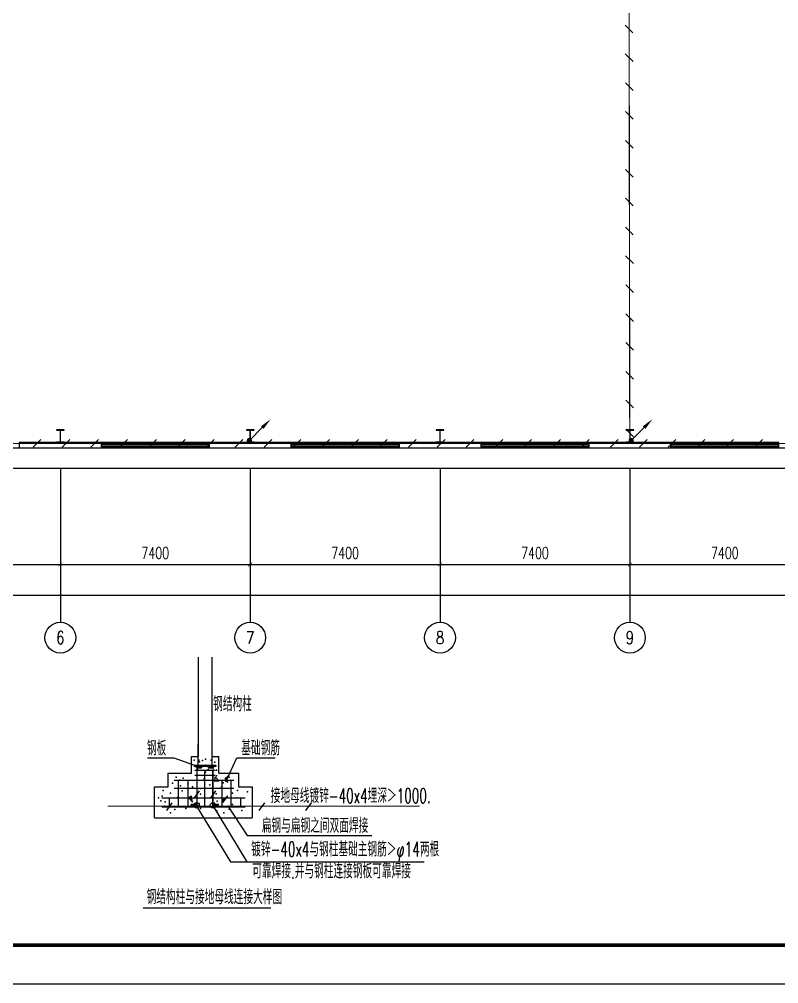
# Model space of a CAD drawing. Extents: x 1751103 to 2598738, y -609732 to 659428.
# Drawn here: x 2143248 to 2172848, y -260180 to -222593 of the extents above; entities that cross this region are included whole.
import ezdxf
from ezdxf.enums import TextEntityAlignment as Align

# ---------------------------------------------------------------- set-up
doc = ezdxf.new("R2010")
doc.units = 0
doc.header["$LTSCALE"] = 1000
doc.header["$MEASUREMENT"] = 0
doc.linetypes.add('ACAD_ISO10W100', pattern=[18.5, 12, -3, 0.5, -3])
doc.linetypes.add('CENTER2', pattern=[1.14, 0.75, -0.13, 0.13, -0.13])
doc.layers.get('0').update_dxf_attribs({"linetype": 'CONTINUOUS'})
doc.layers.get('DEFPOINTS').update_dxf_attribs({"linetype": 'CONTINUOUS'})
for name, color, linetype in [('AXIS', 3, 'CONTINUOUS'), ('AXIS_TEXT', 7, 'CONTINUOUS'), ('COLUMN', 99, 'CONTINUOUS'), ('GROUND', 2, 'CONTINUOUS'), ('LWIRE', 4, 'CONTINUOUS'), ('PUB_DIM', 3, 'CONTINUOUS'), ('PUB_TEXT', 7, 'CONTINUOUS'), ('PUB_TITLE', 4, 'CONTINUOUS'), ('SHTLN', 4, 'CONTINUOUS'), ('WALL', 9, 'CONTINUOUS'), ('WINDOW', 99, 'CONTINUOUS'), ('WIRE-接地', 4, 'CONTINUOUS')]:
    doc.layers.add(name, color=color, linetype=linetype)
doc.styles.add('_TCH_AXIS', font='COMPLEX', dxfattribs={"bigfont": 'GBCBIG'})
doc.styles.add('COMPLEX', font='COMPLEX')
doc.styles.add('DIM_FONT', font='SIMPLEX', dxfattribs={"width": 0.7, "bigfont": 'GBCBIG'})
doc.styles.get("Standard").update_dxf_attribs({"font": 'gbenor.shx', "bigfont": 'gbcbig.shx'})
doc.styles.add('STY53', font='COMPLEX', dxfattribs={"width": 0.6, "bigfont": 'HZTXT'})
doc.dimstyles.new('DIMN150', dxfattribs={"dimscale": 1.5, "dimtxt": 300, "dimasz": 100, "dimexe": 250, "dimexo": 300, "dimgap": 150, "dimtad": 1, "dimdec": 0, "dimzin": 0, "dimtxsty": 'DIM_FONT', "dimblk": 'ARCHTICK', "dimcen": 0.09, "dimclrt": 7, "dimazin": 3, "dimtfac": 1, "dimtdec": 0, "dimtix": 1, "dimtmove": 0, "dimatfit": 3, "dimtolj": 1, "dimtzin": 0})

# ---------------------------------------------------------------- blocks, each defined once
blk = doc.blocks.new('$WINLIB2D$00000001')
for p, q in [((-0.5, 0.5), (0.5, 0.5)), ((-0.5, 0.5), (-0.5, -0.5)), ((0.5, -0.5), (0.5, 0.5)), ((0.5, 0.1667), (-0.5, 0.1667)), ((0.5, -0.1667), (-0.5, -0.1667)), ((-0.5, -0.5), (0.5, -0.5))]:
    blk.add_line(p, q)
blk = doc.blocks.new('_AXISO')
blk.add_circle((0, 0), 0.5)
at = {"layer": 'AXIS_TEXT', "style": 'COMPLEX', "width": 1.041667}
blk.add_attdef('A', text='', height=0.56, dxfattribs=at).set_placement((-0.25, -0.28), (0.25, -0.28), align=Align.FIT)
blk = doc.blocks.new('_ARCHTICK')
at = {"color": 0, "linetype": 'BYBLOCK', "const_width": 0.15}
blk.add_lwpolyline([(-0.5, -0.5), (0.5, 0.5)], dxfattribs=at)
blk = doc.blocks.new('*D46')
at = {"layer": 'AXIS', "color": 0}
for p, q in [((2107648, 43042), (2107648, 38167)), ((2315248, 43042), (2315248, 38167)), ((2107648, 38542), (2315248, 38542))]:
    blk.add_line(p, q, dxfattribs=at)
at = {"layer": 'DEFPOINTS', "color": 0}
for p in [(2107648, 43492), (2315248, 43492), (2315248, 38542)]:
    blk.add_point(p, dxfattribs=at)
at = {"layer": 'AXIS', "color": 0, "xscale": 150, "yscale": 150, "zscale": 150, "rotation": 180}
blk.add_blockref('_ARCHTICK', (2107648, 38542), dxfattribs=at)
at = {"layer": 'AXIS', "color": 0, "xscale": 150, "yscale": 150, "zscale": 150}
blk.add_blockref('_ARCHTICK', (2315248, 38542), dxfattribs=at)
at = {"layer": 'AXIS', "color": 7, "insert": (2211448, 38992), "char_height": 450, "attachment_point": 5, "style": 'DIM_FONT'}
blk.add_mtext('\\A1;207600', dxfattribs=at)
blk = doc.blocks.new('*D52')
at = {"layer": 'AXIS', "color": 0}
for p, q in [((2137448, 43042), (2137448, 39367)), ((2144848, 43042), (2144848, 39367)), ((2137448, 39742), (2144848, 39742))]:
    blk.add_line(p, q, dxfattribs=at)
at = {"layer": 'DEFPOINTS', "color": 0}
for p in [(2137448, 43492), (2144848, 43492), (2144848, 39742)]:
    blk.add_point(p, dxfattribs=at)
at = {"layer": 'AXIS', "color": 0, "xscale": 150, "yscale": 150, "zscale": 150, "rotation": 180}
blk.add_blockref('_ARCHTICK', (2137448, 39742), dxfattribs=at)
at = {"layer": 'AXIS', "color": 0, "xscale": 150, "yscale": 150, "zscale": 150}
blk.add_blockref('_ARCHTICK', (2144848, 39742), dxfattribs=at)
at = {"layer": 'AXIS', "color": 7, "insert": (2141148, 40192), "char_height": 450, "attachment_point": 5, "style": 'DIM_FONT'}
blk.add_mtext('\\A1;7400', dxfattribs=at)
blk = doc.blocks.new('*D53')
at = {"layer": 'AXIS', "color": 0}
for p, q in [((2144848, 43042), (2144848, 39367)), ((2152248, 43042), (2152248, 39367)), ((2144848, 39742), (2152248, 39742))]:
    blk.add_line(p, q, dxfattribs=at)
at = {"layer": 'DEFPOINTS', "color": 0}
for p in [(2144848, 43492), (2152248, 43492), (2152248, 39742)]:
    blk.add_point(p, dxfattribs=at)
at = {"layer": 'AXIS', "color": 0, "xscale": 150, "yscale": 150, "zscale": 150, "rotation": 180}
blk.add_blockref('_ARCHTICK', (2144848, 39742), dxfattribs=at)
at = {"layer": 'AXIS', "color": 0, "xscale": 150, "yscale": 150, "zscale": 150}
blk.add_blockref('_ARCHTICK', (2152248, 39742), dxfattribs=at)
at = {"layer": 'AXIS', "color": 7, "insert": (2148548, 40192), "char_height": 450, "attachment_point": 5, "style": 'DIM_FONT'}
blk.add_mtext('\\A1;7400', dxfattribs=at)
blk = doc.blocks.new('*D54')
at = {"layer": 'AXIS', "color": 0}
for p, q in [((2152248, 43042), (2152248, 39367)), ((2159648, 43042), (2159648, 39367)), ((2152248, 39742), (2159648, 39742))]:
    blk.add_line(p, q, dxfattribs=at)
at = {"layer": 'DEFPOINTS', "color": 0}
for p in [(2152248, 43492), (2159648, 43492), (2159648, 39742)]:
    blk.add_point(p, dxfattribs=at)
at = {"layer": 'AXIS', "color": 0, "xscale": 150, "yscale": 150, "zscale": 150, "rotation": 180}
blk.add_blockref('_ARCHTICK', (2152248, 39742), dxfattribs=at)
at = {"layer": 'AXIS', "color": 0, "xscale": 150, "yscale": 150, "zscale": 150}
blk.add_blockref('_ARCHTICK', (2159648, 39742), dxfattribs=at)
at = {"layer": 'AXIS', "color": 7, "insert": (2155948, 40192), "char_height": 450, "attachment_point": 5, "style": 'DIM_FONT'}
blk.add_mtext('\\A1;7400', dxfattribs=at)
blk = doc.blocks.new('*D55')
at = {"layer": 'AXIS', "color": 0}
for p, q in [((2159648, 43042), (2159648, 39367)), ((2167048, 43042), (2167048, 39367)), ((2159648, 39742), (2167048, 39742))]:
    blk.add_line(p, q, dxfattribs=at)
at = {"layer": 'DEFPOINTS', "color": 0}
for p in [(2159648, 43492), (2167048, 43492), (2167048, 39742)]:
    blk.add_point(p, dxfattribs=at)
at = {"layer": 'AXIS', "color": 0, "xscale": 150, "yscale": 150, "zscale": 150, "rotation": 180}
blk.add_blockref('_ARCHTICK', (2159648, 39742), dxfattribs=at)
at = {"layer": 'AXIS', "color": 0, "xscale": 150, "yscale": 150, "zscale": 150}
blk.add_blockref('_ARCHTICK', (2167048, 39742), dxfattribs=at)
at = {"layer": 'AXIS', "color": 7, "insert": (2163348, 40192), "char_height": 450, "attachment_point": 5, "style": 'DIM_FONT'}
blk.add_mtext('\\A1;7400', dxfattribs=at)
blk = doc.blocks.new('*D56')
at = {"layer": 'AXIS', "color": 0}
for p, q in [((2167048, 43042), (2167048, 39367)), ((2174448, 43042), (2174448, 39367)), ((2167048, 39742), (2174448, 39742))]:
    blk.add_line(p, q, dxfattribs=at)
at = {"layer": 'DEFPOINTS', "color": 0}
for p in [(2167048, 43492), (2174448, 43492), (2174448, 39742)]:
    blk.add_point(p, dxfattribs=at)
at = {"layer": 'AXIS', "color": 0, "xscale": 150, "yscale": 150, "zscale": 150, "rotation": 180}
blk.add_blockref('_ARCHTICK', (2167048, 39742), dxfattribs=at)
at = {"layer": 'AXIS', "color": 0, "xscale": 150, "yscale": 150, "zscale": 150}
blk.add_blockref('_ARCHTICK', (2174448, 39742), dxfattribs=at)
at = {"layer": 'AXIS', "color": 7, "insert": (2170748, 40192), "char_height": 450, "attachment_point": 5, "style": 'DIM_FONT'}
blk.add_mtext('\\A1;7400', dxfattribs=at)
blk = doc.blocks.new('$TELECSYS$00000008')
blk.add_line((0.4, 0.4), (-0.4, -0.4))
blk = doc.blocks.new('$TELECSYS$00000079')
for p, q in [((0.7, 0.7), (0, 0)), ((0.104, 0.104), (0.104, 0.104)), ((-0.104, -0.104), (-0.104, -0.104))]:
    blk.add_line(p, q)
at = {"const_width": 0.142}
blk.add_lwpolyline([(-0.071, 0, 1), (0.071, 0, 1)], format="xyb", close=True, dxfattribs=at)
blk.add_solid([(0.63, 0.77), (0.77, 0.63), (1.15, 1.15)])
at = {"width": 0.8, "flags": 9}
blk.add_attdef('A', (0, 0), '', height=0.00002, dxfattribs=at)
blk = doc.blocks.new('W2')
at = {"layer": 'AXIS', "color": 8}
for p, q in [((2144847.9, 43491.5), (2144847.9, 37491.5)), ((2152247.9, 43491.5), (2152247.9, 37491.5)), ((2159647.9, 43491.5), (2159647.9, 37491.5)), ((2167047.9, 43491.5), (2167047.9, 37491.5))]:
    blk.add_line(p, q, dxfattribs=at)
at = {"layer": 'COLUMN', "color": 8}
for p, q in [((2144997.9, 44991.5), (2144697.9, 44991.5)), ((2144697.9, 44991.5), (2144697.9, 44973.5)), ((2144697.9, 44973.5), (2144837.9, 44973.5)), ((2144837.9, 44973.5), (2144842.9, 44968.5)), ((2144842.9, 44968.5), (2144842.9, 44514.5)), ((2144852.9, 44968.5), (2144857.9, 44973.5)), ((2144852.9, 44514.5), (2144852.9, 44968.5)), ((2144857.9, 44973.5), (2144997.9, 44973.5)), ((2144997.9, 44973.5), (2144997.9, 44991.5)), ((2152397.9, 44991.5), (2152097.9, 44991.5)), ((2152097.9, 44991.5), (2152097.9, 44973.5)), ((2152097.9, 44973.5), (2152237.9, 44973.5)), ((2152237.9, 44973.5), (2152242.9, 44968.5)), ((2152242.9, 44968.5), (2152242.9, 44514.5)), ((2152252.9, 44968.5), (2152257.9, 44973.5)), ((2152252.9, 44514.5), (2152252.9, 44968.5)), ((2152257.9, 44973.5), (2152397.9, 44973.5)), ((2152397.9, 44973.5), (2152397.9, 44991.5)), ((2159797.9, 44991.5), (2159497.9, 44991.5)), ((2159497.9, 44991.5), (2159497.9, 44973.5)), ((2159497.9, 44973.5), (2159637.9, 44973.5)), ((2159637.9, 44973.5), (2159642.9, 44968.5)), ((2159642.9, 44968.5), (2159642.9, 44514.5)), ((2159652.9, 44968.5), (2159657.9, 44973.5)), ((2159652.9, 44514.5), (2159652.9, 44968.5)), ((2159657.9, 44973.5), (2159797.9, 44973.5)), ((2159797.9, 44973.5), (2159797.9, 44991.5)), ((2167197.9, 44991.5), (2166897.9, 44991.5)), ((2166897.9, 44991.5), (2166897.9, 44973.5)), ((2166897.9, 44973.5), (2167037.9, 44973.5)), ((2167037.9, 44973.5), (2167042.9, 44968.5)), ((2167042.9, 44968.5), (2167042.9, 44514.5)), ((2167052.9, 44968.5), (2167057.9, 44973.5)), ((2167052.9, 44514.5), (2167052.9, 44968.5)), ((2167057.9, 44973.5), (2167197.9, 44973.5)), ((2167197.9, 44973.5), (2167197.9, 44991.5)), ((2144837.9, 44509.5), (2144697.9, 44509.5)), ((2144697.9, 44509.5), (2144697.9, 44491.5)), ((2144697.9, 44491.5), (2144997.9, 44491.5)), ((2144842.9, 44514.5), (2144837.9, 44509.5)), ((2144857.9, 44509.5), (2144852.9, 44514.5)), ((2144997.9, 44509.5), (2144857.9, 44509.5)), ((2144997.9, 44491.5), (2144997.9, 44509.5)), ((2152237.9, 44509.5), (2152097.9, 44509.5)), ((2152097.9, 44509.5), (2152097.9, 44491.5)), ((2152097.9, 44491.5), (2152397.9, 44491.5)), ((2152242.9, 44514.5), (2152237.9, 44509.5)), ((2152257.9, 44509.5), (2152252.9, 44514.5)), ((2152397.9, 44509.5), (2152257.9, 44509.5)), ((2152397.9, 44491.5), (2152397.9, 44509.5)), ((2159637.9, 44509.5), (2159497.9, 44509.5)), ((2159497.9, 44509.5), (2159497.9, 44491.5)), ((2159497.9, 44491.5), (2159797.9, 44491.5)), ((2159642.9, 44514.5), (2159637.9, 44509.5)), ((2159657.9, 44509.5), (2159652.9, 44514.5)), ((2159797.9, 44509.5), (2159657.9, 44509.5)), ((2159797.9, 44491.5), (2159797.9, 44509.5)), ((2167037.9, 44509.5), (2166897.9, 44509.5)), ((2166897.9, 44509.5), (2166897.9, 44491.5)), ((2166897.9, 44491.5), (2167197.9, 44491.5)), ((2167042.9, 44514.5), (2167037.9, 44509.5)), ((2167057.9, 44509.5), (2167052.9, 44514.5)), ((2167197.9, 44509.5), (2167057.9, 44509.5)), ((2167197.9, 44491.5), (2167197.9, 44509.5))]:
    blk.add_line(p, q, dxfattribs=at)
at = {"layer": 'GROUND', "color": 8}
for p, q in [((2121747.9, 44291.5), (2197547.9, 44291.5)), ((2121747.9, 43491.5), (2197547.9, 43491.5))]:
    blk.add_line(p, q, dxfattribs=at)
at = {"layer": 'WALL', "color": 8}
for p, q in [((2144697.9, 44491.5), (2143247.9, 44491.5)), ((2143247.9, 44491.5), (2143247.9, 44291.5)), ((2146447.9, 44491.5), (2144997.9, 44491.5)), ((2146447.9, 44291.5), (2146447.9, 44491.5)), ((2152097.9, 44491.5), (2150647.9, 44491.5)), ((2150647.9, 44491.5), (2150647.9, 44291.5)), ((2153847.9, 44491.5), (2152397.9, 44491.5)), ((2153847.9, 44291.5), (2153847.9, 44491.5)), ((2159497.9, 44491.5), (2158047.9, 44491.5)), ((2158047.9, 44491.5), (2158047.9, 44291.5)), ((2161247.9, 44491.5), (2159797.9, 44491.5)), ((2161247.9, 44291.5), (2161247.9, 44491.5)), ((2166897.9, 44491.5), (2165447.9, 44491.5)), ((2165447.9, 44491.5), (2165447.9, 44291.5)), ((2168647.9, 44491.5), (2167197.9, 44491.5)), ((2168647.9, 44291.5), (2168647.9, 44491.5)), ((2143247.9, 44291.5), (2144847.9, 44291.5)), ((2144847.9, 44291.5), (2146447.9, 44291.5)), ((2150647.9, 44291.5), (2152247.9, 44291.5)), ((2152247.9, 44291.5), (2153847.9, 44291.5)), ((2158047.9, 44291.5), (2159647.9, 44291.5)), ((2159647.9, 44291.5), (2161247.9, 44291.5)), ((2165447.9, 44291.5), (2167047.9, 44291.5)), ((2167047.9, 44291.5), (2168647.9, 44291.5))]:
    blk.add_line(p, q, dxfattribs=at)
at = {"layer": 'AXIS', "color": 8}
ref = blk.add_blockref('_AXISO', (2144847.9, 36891.5), dxfattribs=dict(at, xscale=1200, yscale=1200, zscale=1200))
ref.add_attrib('A', '6', dxfattribs={"layer": 'AXIS_TEXT', "color": 8, "height": 506.1, "style": '_TCH_AXIS', "width": 0.928571}).set_placement((2144691.2, 36638.5), (2145004.5, 36638.5), align=Align.FIT)
ref = blk.add_blockref('_AXISO', (2152247.9, 36891.5), dxfattribs=dict(at, xscale=1200, yscale=1200, zscale=1200))
ref.add_attrib('A', '7', dxfattribs={"layer": 'AXIS_TEXT', "color": 8, "height": 493.2, "style": '_TCH_AXIS'}).set_placement((2152083.5, 36644.9), (2152412.3, 36644.9), align=Align.FIT)
ref = blk.add_blockref('_AXISO', (2159647.9, 36891.5), dxfattribs=dict(at, xscale=1200, yscale=1200, zscale=1200))
ref.add_attrib('A', '8', dxfattribs={"layer": 'AXIS_TEXT', "color": 8, "height": 493.2, "style": '_TCH_AXIS'}).set_placement((2159483.5, 36644.9), (2159812.3, 36644.9), align=Align.FIT)
ref = blk.add_blockref('_AXISO', (2167047.9, 36891.5), dxfattribs=dict(at, xscale=1200, yscale=1200, zscale=1200))
ref.add_attrib('A', '9', dxfattribs={"layer": 'AXIS_TEXT', "color": 8, "height": 506.1, "style": '_TCH_AXIS', "width": 0.928571}).set_placement((2166891.2, 36638.5), (2167204.5, 36638.5), align=Align.FIT)
at = {"layer": 'WINDOW', "color": 8, "xscale": 4200, "zscale": 4200, "rotation": 180}
for p, yscale in [((2148547.9, 44391.5), -200), ((2155947.9, 44391.5), 200), ((2163347.9, 44391.5), 200), ((2170747.9, 44391.5), 200)]:
    blk.add_blockref('$WINLIB2D$00000001', p, dxfattribs=dict(at, yscale=yscale))
at = {"layer": 'AXIS', "color": 8}
for p1, p2, distance, picture, middle in [((2107647.9, 43491.5), (2315247.9, 43491.5), -4950, '*D46', (2211447.9, 38991.5)), ((2137447.9, 43491.5), (2144847.9, 43491.5), -3750, '*D52', (2141147.9, 40191.5)), ((2144847.9, 43491.5), (2152247.9, 43491.5), -3750, '*D53', (2148547.9, 40191.5)), ((2152247.9, 43491.5), (2159647.9, 43491.5), -3750, '*D54', (2155947.9, 40191.5)), ((2159647.9, 43491.5), (2167047.9, 43491.5), -3750, '*D55', (2163347.9, 40191.5)), ((2167047.9, 43491.5), (2174447.9, 43491.5), -3750, '*D56', (2170747.9, 40191.5))]:
    dim = blk.add_aligned_dim(p1=p1, p2=p2, distance=distance, dimstyle='DIMN150', dxfattribs=at)
    dim.commit()
    dim.dimension.update_dxf_attribs({"geometry": picture, "text_midpoint": middle})

msp = doc.modelspace()

# ---------------------------------------------------------------- hatches: boundary and pattern name
at = {"layer": 'PUB_DIM'}
msp.add_hatch(color=6, dxfattribs=at).paths.add_polyline_path([(2150911, -251719), (2150911, -251667), (2150074, -251667), (2150074, -251719)])

# ---------------------------------------------------------------- linework, layer by layer
at = {"layer": 'AXIS', "linetype": 'ACAD_ISO10W100', "ltscale": 0.1}
for p, q in [((2150063, -252959), (2150272, -252661)), ((2150700, -252959), (2150909, -252661)), ((2148995, -253426), (2149204, -253128)), ((2152603, -253426), (2152812, -253128)), ((2154423, -253426), (2154632, -253128))]:
    msp.add_line(p, q, dxfattribs=at)
at = {"layer": 'AXIS', "linetype": 'ACAD_ISO10W100', "ltscale": 0.1, "const_width": 40}
for points in [[(2150169, -251757), (2150169, -253204)], [(2150358, -251776), (2150189, -251776)], [(2150780, -251776), (2150611, -251776)], [(2150800, -251756), (2150800, -253204)], [(2158851, -253259), (2146696, -253259)], [(2151568, -253258), (2149125, -253258)], [(2150187, -253184), (2149931, -253184)], [(2151027, -253184), (2150782, -253184)]]:
    msp.add_lwpolyline(points, dxfattribs=at)
at = {"layer": 'PUB_DIM', "color": 0}
for p, q in [((2150226, -247452), (2150226, -251327)), ((2150755, -247452), (2150755, -251667)), ((2150226, -251667), (2150226, -250831)), ((2148245, -251381), (2149273, -251381)), ((2149273, -251381), (2150074, -251667)), ((2149965, -251973), (2149965, -251327)), ((2149965, -251327), (2150226, -251327)), ((2150755, -251327), (2151023, -251327)), ((2151023, -251973), (2151023, -251327)), ((2151294, -252307), (2151725, -251381)), ((2151725, -251381), (2153219, -251381)), ((2149050, -252502), (2149050, -251973)), ((2149050, -251973), (2149965, -251973)), ((2149050, -252502), (2149050, -251973)), ((2149050, -251973), (2149965, -251973)), ((2150086, -251861), (2150879, -251861)), ((2150086, -252051), (2150879, -252051)), ((2150162, -251861), (2150162, -253282)), ((2150471, -251861), (2150471, -253282)), ((2150779, -251861), (2150779, -253282)), ((2150870, -252303), (2150888, -252122)), ((2150888, -252122), (2151034, -252285)), ((2151023, -251973), (2151794, -251973)), ((2151023, -251973), (2151794, -251973)), ((2151257, -252170), (2151376, -252344)), ((2151794, -251973), (2151794, -252502)), ((2151794, -251973), (2151794, -252502)), ((2148521, -253711), (2148521, -252502)), ((2148521, -252502), (2149050, -252502)), ((2149290, -252248), (2151379, -252248)), ((2149290, -252557), (2151379, -252557)), ((2149454, -253282), (2149454, -252248)), ((2149526, -252248), (2151615, -252248)), ((2149526, -252557), (2151615, -252557)), ((2149835, -253282), (2149835, -252248)), ((2151034, -252285), (2150870, -252303)), ((2151161, -253282), (2151161, -252248)), ((2151506, -253282), (2151506, -252248)), ((2151794, -252502), (2152323, -252502)), ((2152323, -252502), (2152323, -253711)), ((2148800, -252938), (2152050, -252938)), ((2149109, -253282), (2149109, -252938)), ((2149962, -252865), (2149853, -252938)), ((2149853, -252938), (2149999, -253101)), ((2149999, -253101), (2149962, -252865)), ((2151379, -252865), (2151179, -253028)), ((2151179, -253119), (2151379, -252865)), ((2151887, -253282), (2151887, -252938)), ((2148800, -253282), (2152050, -253282)), ((2150158, -253259), (2151474, -255431)), ((2150800, -253259), (2152117, -255431)), ((2151179, -253028), (2151179, -253119)), ((2151360, -253229), (2152125, -254409)), ((2148521, -253711), (2152323, -253711)), ((2152125, -254409), (2156993, -254409)), ((2151474, -255431), (2159033, -255431)), ((2148072, -257217), (2153047, -257217))]:
    msp.add_line(p, q, dxfattribs=at)
at = {"layer": 'PUB_DIM', "color": 6}
for p, q in [((2150145, -251755), (2150158, -251721)), ((2150154, -251721), (2150165, -251755)), ((2150168, -251755), (2150181, -251721)), ((2150172, -251721), (2150182, -251755)), ((2150181, -251755), (2150194, -251721)), ((2150190, -251755), (2150203, -251721)), ((2150190, -251721), (2150201, -251755)), ((2150194, -251721), (2150205, -251755)), ((2150204, -251755), (2150216, -251721)), ((2150208, -251721), (2150218, -251755)), ((2150226, -251755), (2150239, -251721)), ((2150230, -251721), (2150241, -251755)), ((2150249, -251755), (2150262, -251721)), ((2150253, -251721), (2150263, -251755)), ((2150264, -251755), (2150277, -251721)), ((2150268, -251721), (2150278, -251755)), ((2150275, -251721), (2150286, -251755)), ((2150287, -251755), (2150299, -251721)), ((2150290, -251721), (2150301, -251755)), ((2150309, -251755), (2150322, -251721)), ((2150313, -251721), (2150323, -251755)), ((2150324, -251755), (2150337, -251721)), ((2150328, -251721), (2150339, -251755)), ((2150336, -251721), (2150346, -251755)), ((2150347, -251755), (2150360, -251721)), ((2150351, -251721), (2150361, -251755)), ((2150609, -251755), (2150622, -251721)), ((2150618, -251721), (2150629, -251755)), ((2150632, -251755), (2150645, -251721)), ((2150636, -251721), (2150646, -251755)), ((2150645, -251755), (2150658, -251721)), ((2150654, -251755), (2150667, -251721)), ((2150654, -251721), (2150665, -251755)), ((2150658, -251721), (2150669, -251755)), ((2150668, -251755), (2150680, -251721)), ((2150672, -251721), (2150682, -251755)), ((2150690, -251755), (2150703, -251721)), ((2150694, -251721), (2150705, -251755)), ((2150713, -251755), (2150726, -251721)), ((2150717, -251721), (2150727, -251755)), ((2150728, -251755), (2150741, -251721)), ((2150732, -251721), (2150742, -251755)), ((2150739, -251721), (2150750, -251755)), ((2150751, -251755), (2150763, -251721)), ((2150754, -251721), (2150765, -251755)), ((2150773, -251755), (2150786, -251721)), ((2150777, -251721), (2150787, -251755)), ((2150788, -251755), (2150801, -251721)), ((2150792, -251721), (2150803, -251755)), ((2150800, -251721), (2150810, -251755)), ((2150810, -251721), (2150820, -251755)), ((2150811, -251755), (2150824, -251721)), ((2149933, -253204), (2149946, -253238)), ((2149937, -253238), (2149947, -253204)), ((2149955, -253204), (2149968, -253238)), ((2149959, -253238), (2149970, -253204)), ((2149971, -253204), (2149983, -253238)), ((2149974, -253238), (2149985, -253204)), ((2149982, -253238), (2149992, -253204)), ((2149993, -253204), (2150006, -253238)), ((2149997, -253238), (2150007, -253204)), ((2150016, -253204), (2150028, -253238)), ((2150020, -253238), (2150030, -253204)), ((2150031, -253204), (2150044, -253238)), ((2150035, -253238), (2150045, -253204)), ((2150042, -253238), (2150053, -253204)), ((2150053, -253204), (2150066, -253238)), ((2150057, -253238), (2150068, -253204)), ((2150076, -253204), (2150089, -253238)), ((2150080, -253238), (2150090, -253204)), ((2150097, -253204), (2150110, -253238)), ((2150102, -253238), (2150113, -253204)), ((2150120, -253204), (2150132, -253238)), ((2150124, -253238), (2150134, -253204)), ((2150142, -253204), (2150155, -253238)), ((2150146, -253238), (2150157, -253204)), ((2150165, -253204), (2150178, -253238)), ((2150169, -253238), (2150179, -253204)), ((2150182, -253204), (2150195, -253238)), ((2150191, -253238), (2150202, -253204)), ((2150788, -253204), (2150801, -253238)), ((2150811, -253204), (2150824, -253238)), ((2150815, -253238), (2150825, -253204)), ((2150834, -253204), (2150846, -253238)), ((2150837, -253238), (2150848, -253204)), ((2150856, -253204), (2150869, -253238)), ((2150860, -253238), (2150870, -253204)), ((2150873, -253204), (2150886, -253238)), ((2150882, -253238), (2150893, -253204)), ((2150896, -253204), (2150909, -253238)), ((2150900, -253238), (2150910, -253204)), ((2150919, -253204), (2150931, -253238)), ((2150922, -253238), (2150933, -253204)), ((2150941, -253204), (2150954, -253238)), ((2150945, -253238), (2150955, -253204)), ((2150968, -253204), (2150981, -253238)), ((2150968, -253238), (2150978, -253204)), ((2150991, -253204), (2151003, -253238)), ((2150995, -253238), (2151005, -253204))]:
    msp.add_line(p, q, dxfattribs=at)
msp.add_lwpolyline([(2150074, -251667), (2150911, -251667), (2150911, -251719), (2150074, -251719)], close=True, dxfattribs=at)
at = {"layer": 'PUB_DIM', "color": 0}
for centre in [(2150155, -253227), (2150800, -253227)]:
    msp.add_circle(centre, 106, dxfattribs=at)
for p in [(2150503, -251426), (2150067, -251463), (2150089, -251686), (2150189, -251825), (2150240, -251463), (2150278, -251538), (2150391, -251486), (2150525, -251668), (2150606, -251825), (2150722, -251471), (2150873, -251546), (2149359, -252125), (2149637, -252163), (2150452, -252194), (2150507, -251940), (2150940, -251862), (2150940, -252080), (2151309, -252155), (2151362, -252110), (2151430, -252133), (2149216, -252366), (2149508, -252248), (2149526, -252466), (2149817, -252394), (2149999, -252502), (2150307, -252575), (2150670, -252430), (2151124, -252520), (2151197, -252357), (2148673, -252937), (2148818, -252865), (2148862, -252652), (2149145, -252756), (2149417, -252919), (2149599, -252666), (2150307, -252792), (2150816, -252756), (2150925, -252774), (2151560, -252756), (2151742, -252938), (2151754, -252644), (2152138, -252704), (2148771, -253058), (2148909, -253264), (2148937, -253088), (2150253, -253155), (2150961, -253064), (2151560, -253191), (2149145, -253518), (2149308, -253391), (2149744, -253355), (2150307, -253355), (2150943, -253445), (2151215, -253518), (2151433, -253373), (2151923, -253427)]:
    msp.add_point(p, dxfattribs=at)
at = {"layer": 'PUB_TITLE'}
msp.add_lwpolyline([(2088595, -260180), (2340895, -260180), (2340895, -171080), (2088595, -171080)], close=True, dxfattribs=at)
at = {"layer": 'PUB_TITLE', "const_width": 150}
msp.add_lwpolyline([(2092345, -258680), (2339395, -258680), (2339395, -172580), (2092345, -172580)], close=True, dxfattribs=at)
at = {"layer": 'WIRE-接地', "linetype": 'CENTER2', "const_width": 45}
for points in [[(2107820, -191066), (2211647, -191066), (2211647, -203042), (2315090, -203042), (2315090, -239125), (2107792, -239125), (2107792, -191067)], [(2167043, -239070), (2166968, -191111)]]:
    msp.add_lwpolyline(points, dxfattribs=at)

# ---------------------------------------------------------------- block references
msp.add_blockref('W2', (0, -283585))
at = {"layer": 'LWIRE', "xscale": 720, "yscale": 720, "zscale": 720}
for p in [(2152216, -239008), (2167098, -239008)]:
    msp.add_blockref('$TELECSYS$00000079', p, dxfattribs=at)
at = {"layer": 'SHTLN', "xscale": 375, "yscale": 375, "zscale": 375}
for p, rotation in [((2167018, -222966), 90.08960111679657), ((2167019, -224091), 90.08960111679657), ((2167021, -225216), 90.08960111679657), ((2167023, -226341), 90.08960111679657), ((2167025, -227466), 90.08960111679657), ((2167026, -228591), 90.08960111679657), ((2167028, -229716), 90.08960111679657), ((2167030, -230841), 90.08960111679657), ((2167032, -231966), 90.08960111679657), ((2167034, -233091), 90.08960111679657), ((2167035, -234216), 90.08960111679657), ((2167037, -235341), 90.08960111679657), ((2167039, -236466), 90.08960111679657), ((2167041, -237591), 90.08960111679657), ((2167042, -238716), 90.08960111679657), ((2143941, -239125), 180), ((2145066, -239125), 180), ((2146191, -239125), 180), ((2147316, -239125), 180), ((2148441, -239125), 180), ((2149566, -239125), 180), ((2150691, -239125), 180), ((2151816, -239125), 180), ((2152941, -239125), 180), ((2154066, -239125), 180), ((2155191, -239125), 180), ((2156316, -239125), 180), ((2157441, -239125), 180), ((2158566, -239125), 180), ((2159691, -239125), 180), ((2160816, -239125), 180), ((2161941, -239125), 180), ((2163066, -239125), 180), ((2164191, -239125), 180), ((2165316, -239125), 180), ((2166441, -239125), 180), ((2167566, -239125), 180), ((2168691, -239125), 180), ((2169816, -239125), 180), ((2170941, -239125), 180), ((2172066, -239125), 180)]:
    msp.add_blockref('$TELECSYS$00000008', p, dxfattribs=dict(at, rotation=rotation))

# ---------------------------------------------------------------- texts
at = {"layer": 'PUB_TEXT', "color": 3, "ltscale": 10, "style": 'STY53', "width": 0.6}
for s, height, p in [('钢结构柱', 571.5, (2150804, -249561)), ('钢板 ', 571.5, (2148223, -251286)), ('基础钢筋', 571.5, (2151900, -251279)), ('接地母线镀锌-40x4埋深＞1000. ', 571.54, (2153049, -253138)), ('扁钢与扁钢之间双面焊接 ', 571.54, (2152701, -254302)), ('镀锌-40x4与钢柱基础主钢筋＞φ14两根 ', 571.54, (2152287, -255224)), ('可靠焊接.并与钢柱连接钢板可靠焊接 ', 571.54, (2152329, -256077))]:
    msp.add_text(s, height=height, dxfattribs=at).set_placement(p)
at = {"layer": 'PUB_TEXT', "color": 7, "ltscale": 10, "style": 'STY53', "width": 0.6}
msp.add_text('钢结构柱与接地母线连接大样图 ', height=571.54, dxfattribs=at).set_placement((2148211, -257083))

doc.saveas('drawing.dxf')
